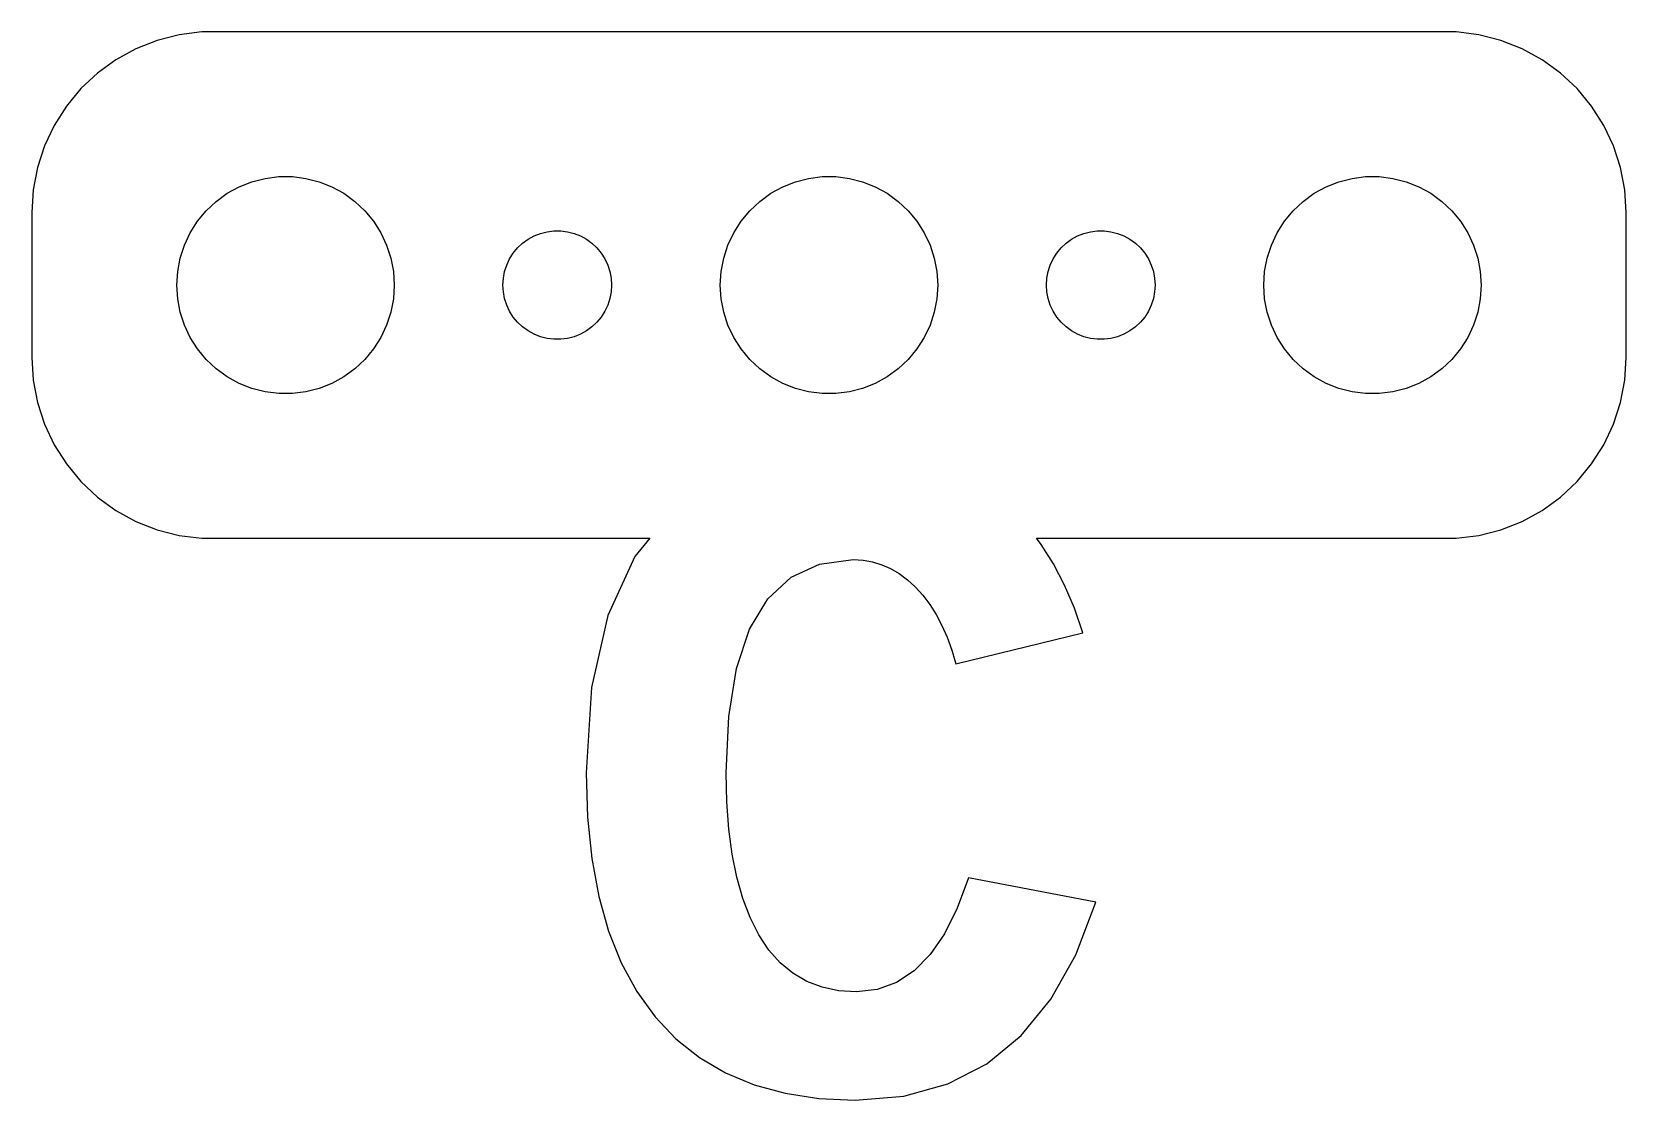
# Model space of a CAD drawing. Header units: metres. Extents: x -22 to 22, y -22.5 to 7.
import ezdxf

# ---------------------------------------------------------------- set-up
doc = ezdxf.new("R2010")
doc.units = ezdxf.units.M

msp = doc.modelspace()

# ---------------------------------------------------------------- linework, layer by layer
for p, q in [((-18.5451, 6.75528), (-19.1289, 6.52412)), ((-17.9369, 6.91142), (-18.5451, 6.75528)), ((-17.3139, 6.99013), (-17.9369, 6.91142)), ((17.3139, 6.99013), (-17.3139, 6.99013)), ((17.9369, 6.91142), (17.3139, 6.99013)), ((18.5451, 6.75528), (17.9369, 6.91142)), ((19.1289, 6.52412), (18.5451, 6.75528)), ((-19.6791, 6.22163), (-20.1871, 5.85255)), ((-19.1289, 6.52412), (-19.6791, 6.22163)), ((19.6791, 6.22163), (19.1289, 6.52412)), ((20.1871, 5.85255), (19.6791, 6.22163)), ((-20.1871, 5.85255), (-20.6448, 5.42273)), ((20.6448, 5.42273), (20.1871, 5.85255)), ((-20.6448, 5.42273), (-21.0451, 4.93892)), ((21.0451, 4.93892), (20.6448, 5.42273)), ((-21.0451, 4.93892), (-21.3815, 4.40877)), ((21.3815, 4.40877), (21.0451, 4.93892)), ((-21.3815, 4.40877), (-21.6489, 3.84062)), ((21.6489, 3.84062), (21.3815, 4.40877)), ((-21.6489, 3.84062), (-21.8429, 3.24344)), ((21.8429, 3.24344), (21.6489, 3.84062)), ((-21.8429, 3.24344), (-21.9606, 2.62666)), ((21.9606, 2.62666), (21.8429, 3.24344)), ((-16.6075, 2.53297), (-16.2773, 2.71448)), ((-16.2773, 2.71448), (-15.927, 2.85316)), ((-15.927, 2.85316), (-15.5621, 2.94685)), ((-15.5621, 2.94685), (-15.1884, 2.99408)), ((-15.1884, 2.99408), (-14.8116, 2.99408)), ((-14.8116, 2.99408), (-14.4379, 2.94685)), ((-14.4379, 2.94685), (-14.0729, 2.85316)), ((-14.0729, 2.85316), (-13.7227, 2.71448)), ((-13.7227, 2.71448), (-13.3925, 2.53297)), ((-1.60747, 2.53297), (-1.27733, 2.71448)), ((-1.27733, 2.71448), (-0.927048, 2.85316)), ((-0.927048, 2.85316), (-0.562134, 2.94685)), ((-0.562134, 2.94685), (-0.18837, 2.99408)), ((-0.18837, 2.99408), (0.18837, 2.99408)), ((0.18837, 2.99408), (0.562134, 2.94685)), ((0.562134, 2.94685), (0.927048, 2.85316)), ((0.927048, 2.85316), (1.27733, 2.71448)), ((1.27733, 2.71448), (1.60747, 2.53297)), ((13.3925, 2.53297), (13.7227, 2.71448)), ((13.7227, 2.71448), (14.0729, 2.85316)), ((14.0729, 2.85316), (14.4379, 2.94685)), ((14.4379, 2.94685), (14.8116, 2.99408)), ((14.8116, 2.99408), (15.1884, 2.99408)), ((15.1884, 2.99408), (15.5621, 2.94685)), ((15.5621, 2.94685), (15.927, 2.85316)), ((15.927, 2.85316), (16.2773, 2.71448)), ((16.2773, 2.71448), (16.6075, 2.53297)), ((-21.9606, 2.62666), (-22, 2)), ((-17.1869, 2.05363), (-16.9123, 2.31154)), ((-16.9123, 2.31154), (-16.6075, 2.53297)), ((-13.3925, 2.53297), (-13.0877, 2.31154)), ((-13.0877, 2.31154), (-12.8131, 2.05363)), ((-2.1869, 2.05363), (-1.91226, 2.31154)), ((-1.91226, 2.31154), (-1.60747, 2.53297)), ((1.60747, 2.53297), (1.91226, 2.31154)), ((1.91226, 2.31154), (2.1869, 2.05363)), ((12.8131, 2.05363), (13.0877, 2.31154)), ((13.0877, 2.31154), (13.3925, 2.53297)), ((16.6075, 2.53297), (16.9123, 2.31154)), ((16.9123, 2.31154), (17.1869, 2.05363)), ((22, 2), (21.9606, 2.62666)), ((-22, 2), (-22, -2)), ((-17.6289, 1.44525), (-17.427, 1.76335)), ((-17.427, 1.76335), (-17.1869, 2.05363)), ((-12.8131, 2.05363), (-12.5729, 1.76335)), ((-12.5729, 1.76335), (-12.3711, 1.44525)), ((-2.62891, 1.44525), (-2.42705, 1.76335)), ((-2.42705, 1.76335), (-2.1869, 2.05363)), ((2.1869, 2.05363), (2.42705, 1.76335)), ((2.42705, 1.76335), (2.62891, 1.44525)), ((12.3711, 1.44525), (12.5729, 1.76335)), ((12.5729, 1.76335), (12.8131, 2.05363)), ((17.1869, 2.05363), (17.427, 1.76335)), ((17.427, 1.76335), (17.6289, 1.44525)), ((22, -2), (22, 2)), ((-17.7893, 1.10437), (-17.6289, 1.44525)), ((-12.3711, 1.44525), (-12.2107, 1.10437)), ((-8.30373, 1.26648), (-8.13866, 1.35724)), ((-8.13866, 1.35724), (-7.96352, 1.42657)), ((-7.96352, 1.42657), (-7.78107, 1.47342)), ((-7.78107, 1.47342), (-7.59418, 1.49704)), ((-7.59418, 1.49704), (-7.40581, 1.49704)), ((-7.40581, 1.49704), (-7.21892, 1.47342)), ((-7.21892, 1.47342), (-7.03647, 1.42657)), ((-7.03647, 1.42657), (-6.86133, 1.35724)), ((-6.86133, 1.35724), (-6.69626, 1.26648)), ((-2.78932, 1.10437), (-2.62891, 1.44525)), ((2.62891, 1.44525), (2.78932, 1.10437)), ((6.69626, 1.26648), (6.86133, 1.35724)), ((6.86133, 1.35724), (7.03647, 1.42657)), ((7.03647, 1.42657), (7.21892, 1.47342)), ((7.21892, 1.47342), (7.40581, 1.49704)), ((7.40581, 1.49704), (7.59418, 1.49704)), ((7.59418, 1.49704), (7.78107, 1.47342)), ((7.78107, 1.47342), (7.96352, 1.42657)), ((7.96352, 1.42657), (8.13866, 1.35724)), ((8.13866, 1.35724), (8.30373, 1.26648)), ((12.2107, 1.10437), (12.3711, 1.44525)), ((17.6289, 1.44525), (17.7893, 1.10437)), ((-17.9057, 0.746063), (-17.7893, 1.10437)), ((-12.2107, 1.10437), (-12.0942, 0.746063)), ((-8.81445, 0.722626), (-8.71352, 0.881668)), ((-8.71352, 0.881668), (-8.59344, 1.02681)), ((-8.59344, 1.02681), (-8.45613, 1.15576)), ((-8.45613, 1.15576), (-8.30373, 1.26648)), ((-6.69626, 1.26648), (-6.54385, 1.15576)), ((-6.54385, 1.15576), (-6.40654, 1.02681)), ((-6.40654, 1.02681), (-6.28647, 0.881668)), ((-6.28647, 0.881668), (-6.18553, 0.722626)), ((-2.90575, 0.746063), (-2.78932, 1.10437)), ((2.78932, 1.10437), (2.90575, 0.746063)), ((6.18553, 0.722626), (6.28647, 0.881668)), ((6.28647, 0.881668), (6.40654, 1.02681)), ((6.40654, 1.02681), (6.54385, 1.15576)), ((6.54385, 1.15576), (6.69626, 1.26648)), ((8.30373, 1.26648), (8.45613, 1.15576)), ((8.45613, 1.15576), (8.59344, 1.02681)), ((8.59344, 1.02681), (8.71352, 0.881668)), ((8.71352, 0.881668), (8.81445, 0.722626)), ((12.0942, 0.746063), (12.2107, 1.10437)), ((17.7893, 1.10437), (17.9057, 0.746063)), ((-17.9763, 0.375992), (-17.9057, 0.746063)), ((-12.0942, 0.746063), (-12.0237, 0.375992)), ((-8.95287, 0.373032), (-8.89465, 0.552185)), ((-8.89465, 0.552185), (-8.81445, 0.722626)), ((-6.18553, 0.722626), (-6.10533, 0.552185)), ((-6.10533, 0.552185), (-6.04712, 0.373032)), ((-2.97633, 0.375992), (-2.90575, 0.746063)), ((2.90575, 0.746063), (2.97633, 0.375992)), ((6.04712, 0.373032), (6.10533, 0.552185)), ((6.10533, 0.552185), (6.18553, 0.722626)), ((8.81445, 0.722626), (8.89465, 0.552185)), ((8.89465, 0.552185), (8.95287, 0.373032)), ((12.0237, 0.375992), (12.0942, 0.746063)), ((17.9057, 0.746063), (17.9763, 0.375992)), ((-18, 0), (-17.9763, 0.375992)), ((-17.9763, -0.375992), (-18, 0)), ((-12.0237, 0.375992), (-12, 0)), ((-12, 0), (-12.0237, -0.375992)), ((-9, 0), (-8.98816, 0.187988)), ((-8.98816, -0.187988), (-9, 0)), ((-8.98816, 0.187988), (-8.95287, 0.373032)), ((-6.04712, 0.373032), (-6.01183, 0.187988)), ((-6.01183, 0.187988), (-6, 0)), ((-6, 0), (-6.01183, -0.187988)), ((-3, 0), (-2.97633, 0.375992)), ((-2.97633, -0.375992), (-3, 0)), ((2.97633, 0.375992), (3, 0)), ((3, 0), (2.97633, -0.375992)), ((6, 0), (6.01183, 0.187988)), ((6.01183, -0.187988), (6, 0)), ((6.01183, 0.187988), (6.04712, 0.373032)), ((8.95287, 0.373032), (8.98816, 0.187988)), ((8.98816, 0.187988), (9, 0)), ((9, 0), (8.98816, -0.187988)), ((12, 0), (12.0237, 0.375992)), ((12.0237, -0.375992), (12, 0)), ((17.9763, 0.375992), (18, 0)), ((18, 0), (17.9763, -0.375992)), ((-17.9057, -0.746063), (-17.9763, -0.375992)), ((-12.0237, -0.375992), (-12.0942, -0.746063)), ((-8.95287, -0.373032), (-8.98816, -0.187988)), ((-8.89465, -0.552185), (-8.95287, -0.373032)), ((-6.04712, -0.373032), (-6.10533, -0.552185)), ((-6.01183, -0.187988), (-6.04712, -0.373032)), ((-2.90575, -0.746063), (-2.97633, -0.375992)), ((2.97633, -0.375992), (2.90575, -0.746063)), ((6.04712, -0.373032), (6.01183, -0.187988)), ((6.10533, -0.552185), (6.04712, -0.373032)), ((8.95287, -0.373032), (8.89465, -0.552185)), ((8.98816, -0.187988), (8.95287, -0.373032)), ((12.0942, -0.746063), (12.0237, -0.375992)), ((17.9763, -0.375992), (17.9057, -0.746063)), ((-17.7893, -1.10437), (-17.9057, -0.746063)), ((-12.0942, -0.746063), (-12.2107, -1.10437)), ((-8.81445, -0.722626), (-8.89465, -0.552185)), ((-8.71352, -0.881668), (-8.81445, -0.722626)), ((-6.18553, -0.722626), (-6.28647, -0.881668)), ((-6.10533, -0.552185), (-6.18553, -0.722626)), ((-2.78932, -1.10437), (-2.90575, -0.746063)), ((2.90575, -0.746063), (2.78932, -1.10437)), ((6.18553, -0.722626), (6.10533, -0.552185)), ((6.28647, -0.881668), (6.18553, -0.722626)), ((8.81445, -0.722626), (8.71352, -0.881668)), ((8.89465, -0.552185), (8.81445, -0.722626)), ((12.2107, -1.10437), (12.0942, -0.746063)), ((17.9057, -0.746063), (17.7893, -1.10437)), ((-17.6289, -1.44525), (-17.7893, -1.10437)), ((-12.2107, -1.10437), (-12.3711, -1.44525)), ((-8.59344, -1.02681), (-8.71352, -0.881668)), ((-8.45613, -1.15576), (-8.59344, -1.02681)), ((-8.30373, -1.26648), (-8.45613, -1.15576)), ((-8.13866, -1.35724), (-8.30373, -1.26648)), ((-6.69626, -1.26648), (-6.86133, -1.35724)), ((-6.54385, -1.15576), (-6.69626, -1.26648)), ((-6.40654, -1.02681), (-6.54385, -1.15576)), ((-6.28647, -0.881668), (-6.40654, -1.02681)), ((-2.62891, -1.44525), (-2.78932, -1.10437)), ((2.78932, -1.10437), (2.62891, -1.44525)), ((6.40654, -1.02681), (6.28647, -0.881668)), ((6.54385, -1.15576), (6.40654, -1.02681)), ((6.69626, -1.26648), (6.54385, -1.15576)), ((6.86133, -1.35724), (6.69626, -1.26648)), ((8.30373, -1.26648), (8.13866, -1.35724)), ((8.45613, -1.15576), (8.30373, -1.26648)), ((8.59344, -1.02681), (8.45613, -1.15576)), ((8.71352, -0.881668), (8.59344, -1.02681)), ((12.3711, -1.44525), (12.2107, -1.10437)), ((17.7893, -1.10437), (17.6289, -1.44525)), ((-17.427, -1.76335), (-17.6289, -1.44525)), ((-12.3711, -1.44525), (-12.5729, -1.76335)), ((-7.96352, -1.42657), (-8.13866, -1.35724)), ((-7.78107, -1.47342), (-7.96352, -1.42657)), ((-7.59418, -1.49704), (-7.78107, -1.47342)), ((-7.40581, -1.49704), (-7.59418, -1.49704)), ((-7.21892, -1.47342), (-7.40581, -1.49704)), ((-7.03647, -1.42657), (-7.21892, -1.47342)), ((-6.86133, -1.35724), (-7.03647, -1.42657)), ((-2.42705, -1.76335), (-2.62891, -1.44525)), ((2.62891, -1.44525), (2.42705, -1.76335)), ((7.03647, -1.42657), (6.86133, -1.35724)), ((7.21892, -1.47342), (7.03647, -1.42657)), ((7.40581, -1.49704), (7.21892, -1.47342)), ((7.59418, -1.49704), (7.40581, -1.49704)), ((7.78107, -1.47342), (7.59418, -1.49704)), ((7.96352, -1.42657), (7.78107, -1.47342)), ((8.13866, -1.35724), (7.96352, -1.42657)), ((12.5729, -1.76335), (12.3711, -1.44525)), ((17.6289, -1.44525), (17.427, -1.76335)), ((-22, -2), (-21.9606, -2.62666)), ((-17.1869, -2.05363), (-17.427, -1.76335)), ((-16.9123, -2.31154), (-17.1869, -2.05363)), ((-12.8131, -2.05363), (-13.0877, -2.31154)), ((-12.5729, -1.76335), (-12.8131, -2.05363)), ((-2.1869, -2.05363), (-2.42705, -1.76335)), ((-1.91226, -2.31154), (-2.1869, -2.05363)), ((2.1869, -2.05363), (1.91226, -2.31154)), ((2.42705, -1.76335), (2.1869, -2.05363)), ((12.8131, -2.05363), (12.5729, -1.76335)), ((13.0877, -2.31154), (12.8131, -2.05363)), ((17.1869, -2.05363), (16.9123, -2.31154)), ((17.427, -1.76335), (17.1869, -2.05363)), ((21.9606, -2.62666), (22, -2)), ((-21.9606, -2.62666), (-21.8429, -3.24344)), ((-16.6075, -2.53297), (-16.9123, -2.31154)), ((-16.2773, -2.71448), (-16.6075, -2.53297)), ((-13.3925, -2.53297), (-13.7227, -2.71448)), ((-13.0877, -2.31154), (-13.3925, -2.53297)), ((-1.60747, -2.53297), (-1.91226, -2.31154)), ((-1.27733, -2.71448), (-1.60747, -2.53297)), ((1.60747, -2.53297), (1.27733, -2.71448)), ((1.91226, -2.31154), (1.60747, -2.53297)), ((13.3925, -2.53297), (13.0877, -2.31154)), ((13.7227, -2.71448), (13.3925, -2.53297)), ((16.6075, -2.53297), (16.2773, -2.71448)), ((16.9123, -2.31154), (16.6075, -2.53297)), ((21.8429, -3.24344), (21.9606, -2.62666)), ((-15.927, -2.85316), (-16.2773, -2.71448)), ((-15.5621, -2.94685), (-15.927, -2.85316)), ((-15.1884, -2.99408), (-15.5621, -2.94685)), ((-14.8116, -2.99408), (-15.1884, -2.99408)), ((-14.4379, -2.94685), (-14.8116, -2.99408)), ((-14.0729, -2.85316), (-14.4379, -2.94685)), ((-13.7227, -2.71448), (-14.0729, -2.85316)), ((-0.927048, -2.85316), (-1.27733, -2.71448)), ((-0.562134, -2.94685), (-0.927048, -2.85316)), ((-0.18837, -2.99408), (-0.562134, -2.94685)), ((0.18837, -2.99408), (-0.18837, -2.99408)), ((0.562134, -2.94685), (0.18837, -2.99408)), ((0.927048, -2.85316), (0.562134, -2.94685)), ((1.27733, -2.71448), (0.927048, -2.85316)), ((14.0729, -2.85316), (13.7227, -2.71448)), ((14.4379, -2.94685), (14.0729, -2.85316)), ((14.8116, -2.99408), (14.4379, -2.94685)), ((15.1884, -2.99408), (14.8116, -2.99408)), ((15.5621, -2.94685), (15.1884, -2.99408)), ((15.927, -2.85316), (15.5621, -2.94685)), ((16.2773, -2.71448), (15.927, -2.85316)), ((-21.8429, -3.24344), (-21.6489, -3.84062)), ((21.6489, -3.84062), (21.8429, -3.24344)), ((-21.6489, -3.84062), (-21.3815, -4.40877)), ((21.3815, -4.40877), (21.6489, -3.84062)), ((-21.3815, -4.40877), (-21.0451, -4.93892)), ((21.0451, -4.93892), (21.3815, -4.40877)), ((-21.0451, -4.93892), (-20.6448, -5.42273)), ((20.6448, -5.42273), (21.0451, -4.93892)), ((-20.6448, -5.42273), (-20.1871, -5.85255)), ((20.1871, -5.85255), (20.6448, -5.42273)), ((-20.1871, -5.85255), (-19.6791, -6.22163)), ((19.6791, -6.22163), (20.1871, -5.85255)), ((-19.6791, -6.22163), (-19.1289, -6.52412)), ((-19.1289, -6.52412), (-18.5451, -6.75528)), ((18.5451, -6.75528), (19.1289, -6.52412)), ((19.1289, -6.52412), (19.6791, -6.22163)), ((-18.5451, -6.75528), (-17.9369, -6.91142)), ((-17.9369, -6.91142), (-17.3139, -6.99013)), ((-17.3139, -6.99013), (-4.94562, -6.99013)), ((-4.94562, -6.99013), (-5.35744, -7.48965)), ((5.85883, -7.16069), (5.72726, -6.99013)), ((5.72726, -6.99013), (17.3139, -6.99013)), ((17.3139, -6.99013), (17.9369, -6.91142)), ((17.9369, -6.91142), (18.5451, -6.75528)), ((6.19844, -7.6963), (5.85883, -7.16069)), ((-5.35744, -7.48965), (-6.1042, -9.12019)), ((-1.04823, -8.06068), (-0.261505, -7.70016)), ((-0.261505, -7.70016), (0.668259, -7.58)), ((0.668259, -7.58), (0.939896, -7.59538)), ((0.939896, -7.59538), (1.20258, -7.64153)), ((1.20258, -7.64153), (1.45631, -7.71844)), ((1.45631, -7.71844), (1.70113, -7.82611)), ((1.70113, -7.82611), (1.93698, -7.96455)), ((6.50308, -8.28188), (6.19844, -7.6963)), ((-1.69193, -8.66153), (-1.04823, -8.06068)), ((1.93698, -7.96455), (2.16389, -8.13376)), ((2.16389, -8.13376), (2.38188, -8.33372)), ((2.38188, -8.33372), (2.58775, -8.56158)), ((6.77274, -8.91742), (6.50308, -8.28188)), ((-2.19258, -9.50272), (-1.69193, -8.66153)), ((2.58775, -8.56158), (2.7784, -8.81441)), ((-6.1042, -9.12019), (-6.55228, -11.1131)), ((2.7784, -8.81441), (2.95378, -9.09222)), ((2.95378, -9.09222), (3.11392, -9.39503)), ((7.00743, -9.60294), (6.77274, -8.91742)), ((-2.55019, -10.5842), (-2.19258, -9.50272)), ((3.11392, -9.39503), (3.25882, -9.72282)), ((3.50287, -10.4534), (7.00743, -9.60294)), ((3.25882, -9.72282), (3.38847, -10.0756)), ((3.38847, -10.0756), (3.50287, -10.4534)), ((-2.76476, -11.9061), (-2.55019, -10.5842)), ((-6.55228, -11.1131), (-6.70163, -13.4683)), ((-2.83627, -13.4683), (-2.76476, -11.9061)), ((-6.70163, -13.4683), (-6.66284, -14.6911)), ((-2.81786, -14.2695), (-2.83627, -13.4683)), ((-2.76265, -15.0165), (-2.81786, -14.2695)), ((-6.66284, -14.6911), (-6.54649, -15.8269)), ((-2.67061, -15.7093), (-2.76265, -15.0165)), ((-6.54649, -15.8269), (-6.35258, -16.8756)), ((-2.54176, -16.348), (-2.67061, -15.7093)), ((-2.3761, -16.9326), (-2.54176, -16.348)), ((3.85057, -16.3671), (3.54137, -17.2012)), ((7.36804, -17.0372), (3.85057, -16.3671)), ((-6.35258, -16.8756), (-6.0811, -17.8374)), ((-2.17363, -17.463), (-2.3761, -16.9326)), ((6.8127, -18.4866), (7.36804, -17.0372)), ((-1.93434, -17.9392), (-2.17363, -17.463)), ((3.54137, -17.2012), (3.18797, -17.907)), ((-6.0811, -17.8374), (-5.73206, -18.7121)), ((-1.65851, -18.3562), (-1.93434, -17.9392)), ((3.18797, -17.907), (2.79041, -18.4845)), ((-1.34639, -18.7091), (-1.65851, -18.3562)), ((-5.73206, -18.7121), (-5.30544, -19.4997)), ((-0.998001, -18.9978), (-1.34639, -18.7091)), ((2.79041, -18.4845), (2.34866, -18.9336)), ((6.1259, -19.713), (6.8127, -18.4866)), ((-0.613342, -19.2223), (-0.998001, -18.9978)), ((-0.192383, -19.3827), (-0.613342, -19.2223)), ((1.86273, -19.2544), (1.33261, -19.4469)), ((2.34866, -18.9336), (1.86273, -19.2544)), ((-5.30544, -19.4997), (-4.80125, -20.2004)), ((0.264816, -19.479), (-0.192383, -19.3827)), ((0.758331, -19.511), (0.264816, -19.479)), ((1.33261, -19.4469), (0.758331, -19.511)), ((5.30762, -20.7163), (6.1259, -19.713)), ((-4.80125, -20.2004), (-4.22313, -20.8105)), ((-4.22313, -20.8105), (-3.57481, -21.3268)), ((4.35785, -21.4967), (5.30762, -20.7163)), ((-3.57481, -21.3268), (-2.85629, -21.7492)), ((3.27663, -22.0542), (4.35785, -21.4967)), ((-2.85629, -21.7492), (-2.06758, -22.0777)), ((-2.06758, -22.0777), (-1.20866, -22.3124)), ((-1.20866, -22.3124), (-0.279541, -22.4532)), ((0.719757, -22.5001), (2.06393, -22.3886)), ((2.06393, -22.3886), (3.27663, -22.0542)), ((-0.279541, -22.4532), (0.719757, -22.5001))]:
    msp.add_line(p, q)

doc.saveas('drawing.dxf')
